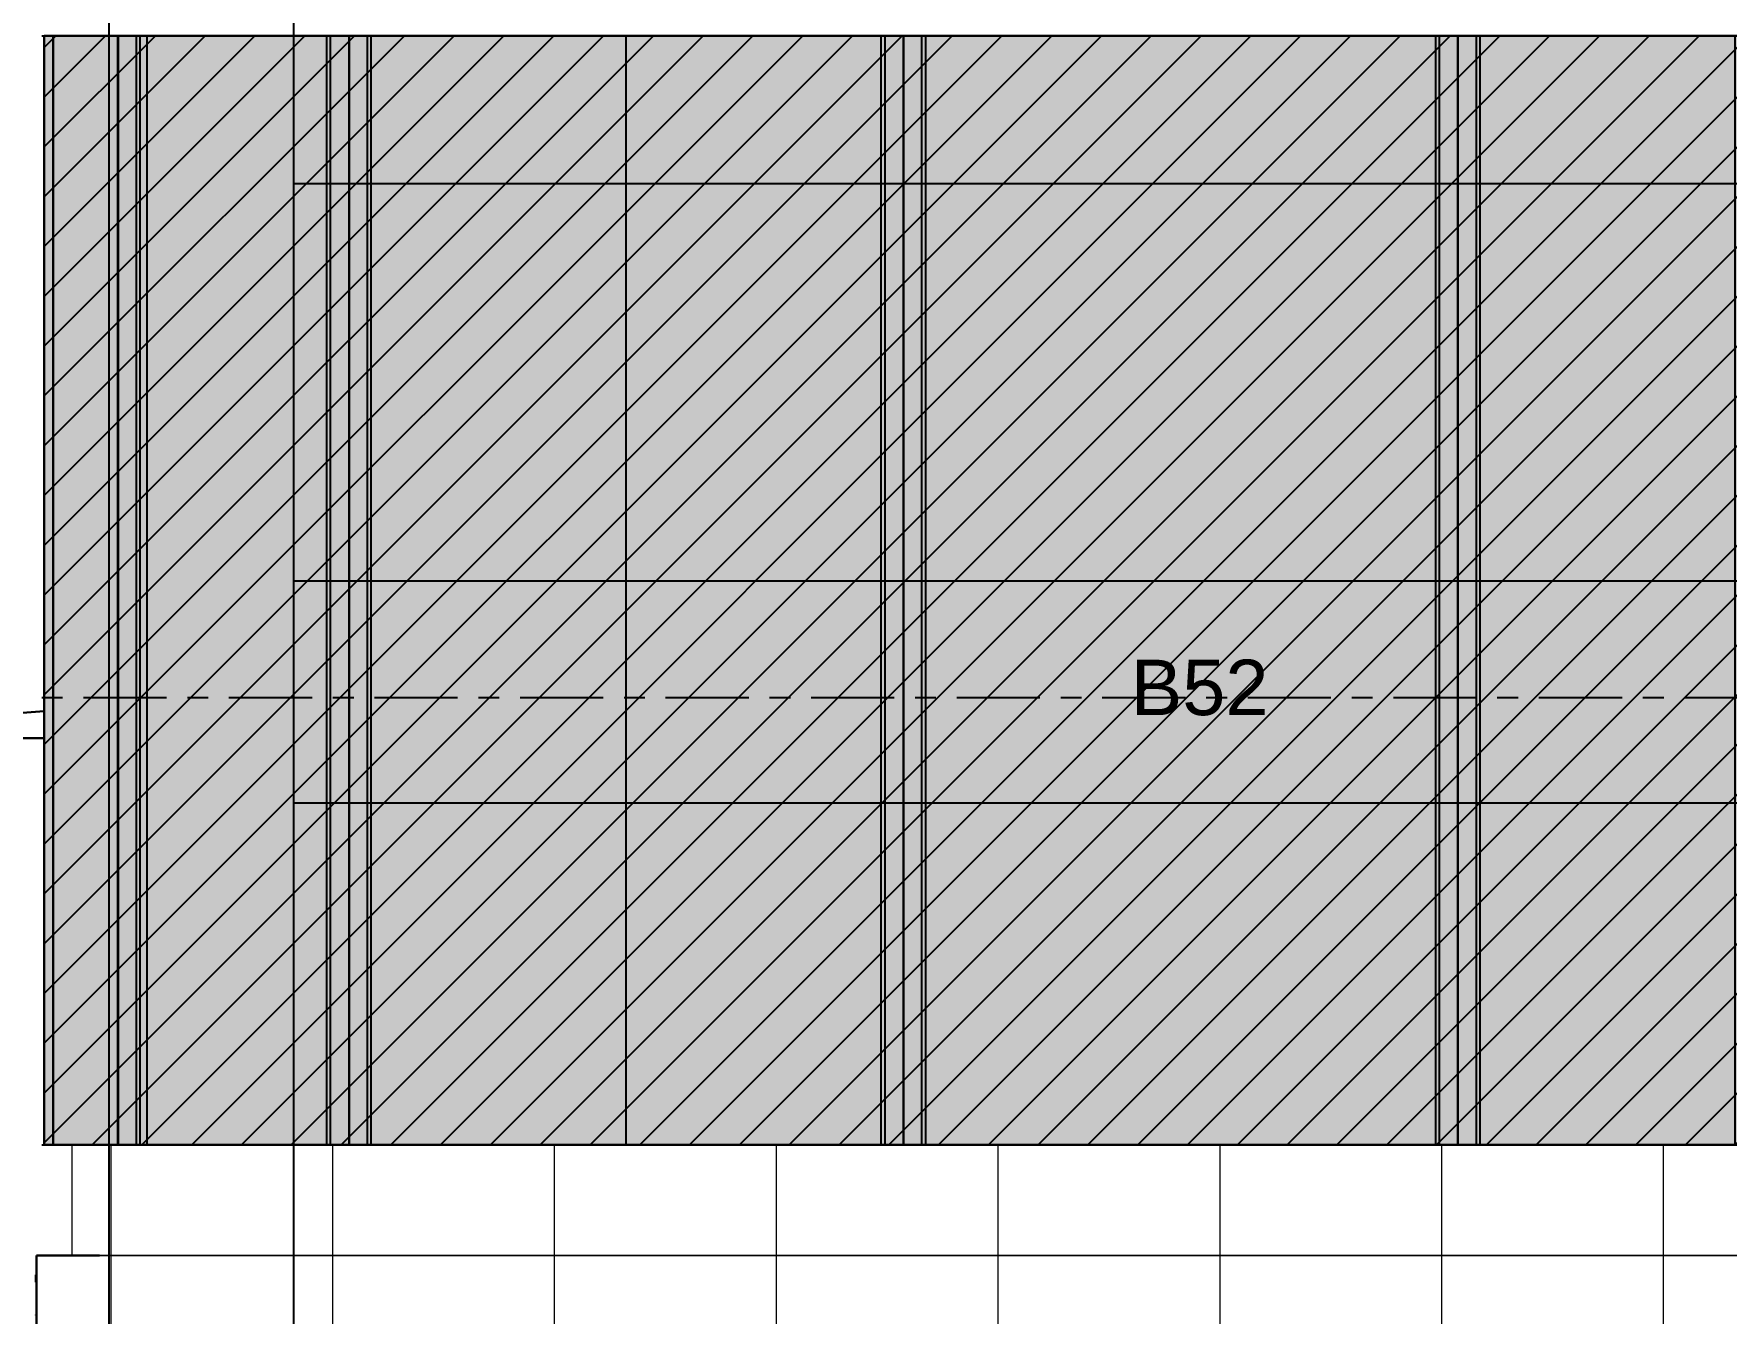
# Model space of a CAD drawing. Header units: millimetres. Extents: x 2519235 to 7246330, y 25937 to 201821.
# Drawn here: x 2716291 to 2720869, y 30133 to 33594 of the extents above; entities that cross this region are included whole.
import ezdxf
from ezdxf.enums import TextEntityAlignment as Align

# ---------------------------------------------------------------- set-up
doc = ezdxf.new("R2010")
doc.units = ezdxf.units.MM
doc.set_wipeout_variables(frame=1)
doc.linetypes.add('HIDDEN', pattern=[0.375, 0.25, -0.125])
doc.linetypes.add('TA_GL_000.90000', pattern=[2.475, 0.9, -0.225, 0.225, -0.225, 0.9])
for name, color, linetype in [('000 - 0_HIDE_OBJ_FRAMING_DEF_SUB_1', 7, 'Continuous'), ('000 - 0_SYM_DWG_GRIDLINE_MAIN_COLOR_251', 7, 'Continuous'), ('000 - CONCRETE_COL_HATCH_', 7, 'Continuous'), ('000 - CONCRETE_COL_WIPEOUT_', 7, 'Continuous'), ('000 - CONCRETE_PRECAST_CUT_COLOR_3', 7, 'Continuous'), ('000 - CONCRETE_PRECAST_HATCH_', 7, 'Continuous'), ('_Text-2', 7, 'Continuous'), ('_Wall-PRECAST-E1', 7, 'HIDDEN'), ('_งานโครงสร้าง', 7, 'Continuous'), ('A-GLAZ-CURT', 7, 'Continuous'), ('S-COLS-E', 7, 'Continuous')]:
    doc.layers.add(name, color=color, linetype=linetype)
for name, color, linetype, lineweight in [('A-DOOR-E', 7, 'Continuous', 35), ('E-ELEC-EQPM', 7, 'Continuous', 9), ('P-SANR-FIXT', 7, 'Continuous', 35)]:
    doc.layers.add(name, color=color, linetype=linetype, lineweight=lineweight)
doc.styles.add('Arial_5', font='arial.ttf', dxfattribs={"height": 3})
doc.styles.add('TA', font='', dxfattribs={"height": 4.5})
doc.styles.get('TA').set_extended_font_data('Cordia New')

# ---------------------------------------------------------------- blocks, each defined once
blk = doc.blocks.new('ACM_STR_COLN_Precast- Rectangular Column - 300x750-26657855-ENTRANCE 1 - ELEVATION 1')
at = {"layer": '000 - 0_HIDE_OBJ_FRAMING_DEF_SUB_1', "color": 7}
blk.add_line((2982917.7, 105290), (2982917.7, 102391.2), dxfattribs=at)
blk.add_line((2982917.7, 105290), (2982917.7, 102391.2), dxfattribs=at)
blk = doc.blocks.new('ACM_STR_COLN_Precast- Rectangular Column - 300x900-26776560-ENTRANCE 1 - ELEVATION 1')
at = {"layer": '000 - 0_HIDE_OBJ_FRAMING_DEF_SUB_1', "color": 7}
blk.add_line((2982917.7, 105290), (2982917.7, 102391.2), dxfattribs=at)
blk.add_line((2982917.7, 105290), (2982917.7, 102391.2), dxfattribs=at)
blk = doc.blocks.new('DPA_RF_LEDGE - Ledge-V101-ENTRANCE 1 - ELEVATION 1')
at = {"layer": '000 - 0_HIDE_OBJ_FRAMING_DEF_SUB_1', "color": 7}
for p, q in [((2982917.7, 103490), (2982917.7, 103390)), ((2982917.7, 103390), (2982917.7, 103490)), ((2982917.7, 103490), (2982917.7, 103390)), ((2982917.7, 103390), (2982917.7, 103490)), ((2982417.7, 103440), (2982717.7, 103462.5)), ((2982717.7, 103462.5), (2982417.7, 103440)), ((2982417.7, 103440), (2982717.7, 103462.5)), ((2982717.7, 103462.5), (2982417.7, 103440)), ((2982417.7, 103440), (2982717.7, 103462.5)), ((2982717.7, 103462.5), (2982417.7, 103440)), ((2982417.7, 103390), (2982417.7, 103440)), ((2982417.7, 103440), (2982417.7, 103390)), ((2982417.7, 103390), (2982417.7, 103440)), ((2982417.7, 103440), (2982417.7, 103390)), ((2982417.7, 103390), (2982417.7, 103440)), ((2982417.7, 103440), (2982417.7, 103390)), ((2982917.7, 103423), (2982917.7, 103398)), ((2982917.7, 103398), (2982917.7, 103423)), ((2982917.7, 103423), (2982917.7, 103398)), ((2982917.7, 103398), (2982917.7, 103423)), ((2982917.7, 103423), (2982917.7, 103398)), ((2982917.7, 103398), (2982917.7, 103423)), ((2982917.7, 103423), (2982917.7, 103398)), ((2982917.7, 103398), (2982917.7, 103423)), ((2982442.7, 103390), (2982417.7, 103390)), ((2982417.7, 103390), (2982442.7, 103390)), ((2982442.7, 103390), (2982417.7, 103390)), ((2982417.7, 103390), (2982442.7, 103390)), ((2982442.7, 103390), (2982417.7, 103390)), ((2982417.7, 103390), (2982442.7, 103390)), ((2982452.7, 103395), (2982442.7, 103395)), ((2982442.7, 103395), (2982442.7, 103390)), ((2982442.7, 103390), (2982442.7, 103395)), ((2982442.7, 103395), (2982452.7, 103395)), ((2982452.7, 103395), (2982442.7, 103395)), ((2982442.7, 103395), (2982442.7, 103390)), ((2982442.7, 103390), (2982442.7, 103395)), ((2982442.7, 103395), (2982452.7, 103395)), ((2982452.7, 103395), (2982442.7, 103395)), ((2982442.7, 103395), (2982442.7, 103390)), ((2982442.7, 103390), (2982442.7, 103395)), ((2982442.7, 103395), (2982452.7, 103395)), ((2982452.7, 103390), (2982452.7, 103395)), ((2982452.7, 103395), (2982452.7, 103390)), ((2982452.7, 103390), (2982452.7, 103395)), ((2982452.7, 103395), (2982452.7, 103390)), ((2982452.7, 103390), (2982452.7, 103395)), ((2982452.7, 103395), (2982452.7, 103390)), ((2982717.7, 103390), (2982452.7, 103390)), ((2982452.7, 103390), (2982717.7, 103390)), ((2982717.7, 103390), (2982452.7, 103390)), ((2982452.7, 103390), (2982717.7, 103390)), ((2982717.7, 103390), (2982452.7, 103390)), ((2982452.7, 103390), (2982717.7, 103390)), ((2982917.7, 103393), (2982917.7, 103390)), ((2982917.7, 103390), (2982917.7, 103393))]:
    blk.add_line(p, q, dxfattribs=at)
blk = doc.blocks.new('DPA_Curved type C_Right 2 - Curved Type C_Right 2-31238587-ENTRANCE 1 - ELEVATION 1')
at = {"layer": '000 - 0_HIDE_OBJ_FRAMING_DEF_SUB_1', "color": 7}
for p, q in [((2983542.7, 105290), (2982917.7, 105290)), ((2982917.7, 105290), (2982967.7, 105290)), ((2982917.7, 102290), (2982917.7, 105290)), ((2982917.7, 102290), (2982917.7, 105290)), ((2982967.7, 105290), (2982977.7, 105290)), ((2982967.7, 102290), (2982967.7, 105290)), ((2982967.7, 102290), (2982967.7, 105290)), ((2982977.7, 105290), (2982996.9, 105290)), ((2982977.7, 102290), (2982977.7, 105290)), ((2982996.9, 105290), (2983482.7, 105290)), ((2982996.9, 102290), (2982996.9, 105290)), ((2983482.7, 105290), (2983492.7, 105290)), ((2983482.7, 102290), (2983482.7, 105290)), ((2983492.7, 105290), (2983542.7, 105290)), ((2983492.7, 102290), (2983492.7, 105290)), ((2983492.7, 102290), (2983492.7, 105290)), ((2983542.7, 105290), (2983542.7, 102290)), ((2983542.7, 105290), (2983542.7, 102290)), ((2982967.7, 102290), (2982917.7, 102290)), ((2982917.7, 102290), (2983542.7, 102290)), ((2982977.7, 102290), (2982967.7, 102290)), ((2982996.9, 102290), (2982977.7, 102290)), ((2983482.7, 102290), (2982996.9, 102290)), ((2983492.7, 102290), (2983482.7, 102290)), ((2983542.7, 102290), (2983492.7, 102290))]:
    blk.add_line(p, q, dxfattribs=at)
blk = doc.blocks.new('DPA_Curved type B - Curved Type B-31237765-ENTRANCE 1 - ELEVATION 1')
at = {"layer": '000 - 0_HIDE_OBJ_FRAMING_DEF_SUB_1', "color": 7}
for p, q in [((2982727.7, 105290), (2982717.7, 105290)), ((2982717.7, 105290), (2982760.7, 105290)), ((2982760.7, 105290), (2982717.7, 105290)), ((2982717.7, 105290), (2982760.7, 105290)), ((2982760.7, 105290), (2982717.7, 105290)), ((2982717.7, 105290), (2982727.7, 105290)), ((2982717.7, 105290), (2982717.7, 103462.5)), ((2982717.7, 105290), (2982717.7, 103462.5)), ((2982717.7, 105290), (2982717.7, 103462.5)), ((2982767, 105290), (2982727.7, 105290)), ((2982727.7, 105290), (2982767, 105290)), ((2982760.9, 105290), (2982760.9, 105290)), ((2982760.9, 105290), (2982760.9, 105290)), ((2982917.7, 105290), (2982767.7, 105290)), ((2982767.7, 105290), (2982917.7, 105290)), ((2982917.7, 102391.2), (2982917.7, 105290)), ((2982917.7, 105290), (2982917.7, 102391.2)), ((2982717.7, 103390), (2982717.7, 102290)), ((2982717.7, 103390), (2982717.7, 102290)), ((2982717.7, 103390), (2982717.7, 102290)), ((2982727.7, 102290), (2982717.7, 102290)), ((2982717.7, 102290), (2982717.7, 102290)), ((2982717.7, 102290), (2982717.7, 102290)), ((2982717.7, 102290), (2982727.7, 102290)), ((2982767.7, 102290), (2982727.7, 102290)), ((2982727.7, 102290), (2982767.7, 102290)), ((2982914.7, 102290), (2982767.7, 102290)), ((2982767.7, 102290), (2982914.7, 102290))]:
    blk.add_line(p, q, dxfattribs=at)
blk = doc.blocks.new('DPA_Flat type A - Flat Type A-31215689-ENTRANCE 1 - ELEVATION 1')
at = {"layer": '000 - 0_HIDE_OBJ_FRAMING_DEF_SUB_1', "color": 7}
for p, q in [((2982717.7, 105290), (2982742.7, 105290)), ((2982717.7, 102290), (2982717.7, 105290)), ((2982742.7, 105290), (2982917.7, 105290)), ((2982742.7, 102290), (2982742.7, 105290)), ((2982742.7, 105290), (2982742.7, 102290)), ((2982917.7, 102290), (2982917.7, 105290)), ((2982742.7, 102290), (2982717.7, 102290)), ((2982917.7, 102290), (2982742.7, 102290))]:
    blk.add_line(p, q, dxfattribs=at)
blk = doc.blocks.new('ACM_TEST BOX - test box-V124-ENTRANCE 1 - ELEVATION 1')
at = {"layer": '000 - 0_HIDE_OBJ_FRAMING_DEF_SUB_1', "color": 7}
for p, q in [((2982697.7, 101990), (2982697.7, 101680)), ((2982697.7, 101680), (2982697.7, 101990)), ((2982697.7, 101990), (2982867.7, 101990)), ((2982867.7, 101990), (2982697.7, 101990)), ((2982695.7, 101937), (2982695.7, 101938.3)), ((2982695.7, 101938.3), (2982695.7, 101935.5)), ((2982697.7, 101938.3), (2982695.7, 101938.3)), ((2982697.7, 101938.3), (2982695.7, 101938.3)), ((2982695.7, 101935.5), (2982695.7, 101938)), ((2982695.7, 101938), (2982695.7, 101935.5)), ((2982695.7, 101935.5), (2982695.7, 101938)), ((2982695.7, 101938), (2982695.7, 101918.3)), ((2982695.7, 101935.5), (2982695.7, 101938)), ((2982695.7, 101938), (2982695.7, 101935.5)), ((2982695.7, 101938), (2982695.7, 101918.3)), ((2982695.7, 101929), (2982695.7, 101938)), ((2982695.7, 101938), (2982695.7, 101933)), ((2982695.7, 101932.9), (2982695.7, 101938)), ((2982695.7, 101938), (2982695.7, 101929)), ((2982697.7, 101938), (2982695.7, 101938)), ((2982697.7, 101938), (2982695.7, 101938)), ((2982697.7, 101938), (2982695.7, 101938)), ((2982697.7, 101938), (2982695.7, 101938)), ((2982697.7, 101938), (2982695.7, 101938)), ((2982697.7, 101938), (2982695.7, 101938)), ((2982697.7, 101938), (2982695.7, 101938)), ((2982697.7, 101938), (2982695.7, 101938)), ((2982697.7, 101938), (2982695.7, 101938)), ((2982697.7, 101938), (2982695.7, 101938)), ((2982697.7, 101938), (2982695.7, 101938)), ((2982697.7, 101938), (2982695.7, 101938)), ((2982695.7, 101935.5), (2982695.7, 101937.6)), ((2982695.7, 101937.6), (2982695.7, 101935.7)), ((2982695.7, 101935.6), (2982695.7, 101937.4)), ((2982695.7, 101933.4), (2982695.7, 101937)), ((2982695.7, 101934), (2982695.7, 101935.8)), ((2982695.7, 101935.7), (2982695.7, 101932.9)), ((2982695.7, 101933.1), (2982695.7, 101935.6)), ((2982695.7, 101918.3), (2982695.7, 101935.5)), ((2982695.7, 101935.5), (2982695.7, 101918.3)), ((2982695.7, 101929.7), (2982695.7, 101935.5)), ((2982695.7, 101932.4), (2982695.7, 101935.5)), ((2982695.7, 101918.3), (2982695.7, 101935.5)), ((2982695.7, 101935.5), (2982695.7, 101918.3)), ((2982695.7, 101930), (2982695.7, 101935.5)), ((2982695.7, 101935.5), (2982695.7, 101927.9)), ((2982695.7, 101932.9), (2982695.7, 101935)), ((2982695.7, 101935), (2982695.7, 101932.4)), ((2982695.7, 101934.9), (2982695.7, 101932.2)), ((2982695.7, 101934.3), (2982695.7, 101932.7)), ((2982695.7, 101927.9), (2982695.7, 101934)), ((2982695.7, 101928.1), (2982695.7, 101933.4)), ((2982695.7, 101930.8), (2982695.7, 101933.1)), ((2982695.7, 101933), (2982695.7, 101931)), ((2982695.7, 101931.2), (2982695.7, 101932.9)), ((2982695.7, 101932.9), (2982695.7, 101930.4)), ((2982695.7, 101931), (2982695.7, 101932.9)), ((2982695.7, 101932.7), (2982695.7, 101931.1)), ((2982695.7, 101932.2), (2982695.7, 101928.1)), ((2982695.7, 101929.9), (2982695.7, 101931.2)), ((2982695.7, 101929.1), (2982695.7, 101930.8)), ((2982695.7, 101930.4), (2982695.7, 101928.6)), ((2982695.7, 101928.6), (2982695.7, 101929.9)), ((2982695.7, 101927.2), (2982695.7, 101929.7)), ((2982695.7, 101927.2), (2982695.7, 101929.1)), ((2982695.7, 101918.3), (2982695.7, 101929)), ((2982695.7, 101929), (2982695.7, 101918.3)), ((2982697.7, 101929), (2982695.7, 101929)), ((2982697.7, 101929), (2982695.7, 101929)), ((2982695.7, 101926.6), (2982695.7, 101928.6)), ((2982695.7, 101928.6), (2982695.7, 101927.4)), ((2982695.7, 101928.1), (2982695.7, 101922.4)), ((2982695.7, 101922.8), (2982695.7, 101928.1)), ((2982695.7, 101922.4), (2982695.7, 101927.9)), ((2982695.7, 101927.9), (2982695.7, 101923)), ((2982695.7, 101920.8), (2982695.7, 101927.5)), ((2982695.7, 101920.8), (2982695.7, 101927.2)), ((2982695.7, 101924.2), (2982695.7, 101927.2)), ((2982695.7, 101925.3), (2982695.7, 101926.9)), ((2982695.7, 101926.9), (2982695.7, 101925.4)), ((2982695.7, 101923.8), (2982695.7, 101926.6)), ((2982695.7, 101926.1), (2982695.7, 101924.1)), ((2982695.7, 101925.4), (2982695.7, 101918.3)), ((2982695.7, 101925.3), (2982695.7, 101923.8)), ((2982695.7, 101918.3), (2982695.7, 101925.3)), ((2982695.7, 101925.1), (2982695.7, 101921.3)), ((2982695.7, 101922.6), (2982695.7, 101925.1)), ((2982695.7, 101921.5), (2982695.7, 101924.2)), ((2982695.7, 101924.1), (2982695.7, 101921.4)), ((2982695.7, 101920.9), (2982695.7, 101923.8)), ((2982695.7, 101923.8), (2982695.7, 101922.1)), ((2982695.7, 101923), (2982695.7, 101919.3)), ((2982695.7, 101919.2), (2982695.7, 101922.8)), ((2982695.7, 101921), (2982695.7, 101922.6)), ((2982695.7, 101922.4), (2982695.7, 101920.4)), ((2982695.7, 101920.4), (2982695.7, 101922.4)), ((2982695.7, 101922.1), (2982695.7, 101920.9)), ((2982695.7, 101919.6), (2982695.7, 101921.5)), ((2982695.7, 101921.3), (2982695.7, 101918.8)), ((2982695.7, 101918.8), (2982695.7, 101920.9)), ((2982695.7, 101918.3), (2982695.7, 101920.8)), ((2982695.7, 101919.3), (2982695.7, 101918)), ((2982695.7, 101918), (2982695.7, 101919.2)), ((2982695.7, 101918.3), (2982697.7, 101918.3)), ((2982697.7, 101918.3), (2982695.7, 101918.3)), ((2982695.7, 101918.3), (2982697.7, 101918.3)), ((2982697.7, 101918.3), (2982695.7, 101918.3)), ((2982695.7, 101918.3), (2982697.7, 101918.3)), ((2982697.7, 101918.3), (2982695.7, 101918.3)), ((2982695.7, 101918.3), (2982697.7, 101918.3)), ((2982697.7, 101918.3), (2982695.7, 101918.3)), ((2982695.7, 101918.3), (2982697.7, 101918.3)), ((2982697.7, 101918.3), (2982695.7, 101918.3)), ((2982697.7, 101918.3), (2982695.7, 101918.3)), ((2982697.7, 101918.3), (2982695.7, 101918.3)), ((2982697.7, 101918), (2982695.7, 101918)), ((2982697.7, 101918), (2982695.7, 101918)), ((2982697.7, 101935.5), (2982697.7, 101938.3)), ((2982697.7, 101938.3), (2982697.7, 101937)), ((2982697.7, 101935.5), (2982697.7, 101938)), ((2982697.7, 101938), (2982697.7, 101935.5)), ((2982697.7, 101918.3), (2982697.7, 101938)), ((2982697.7, 101938), (2982697.7, 101935.5)), ((2982697.7, 101935.5), (2982697.7, 101938)), ((2982697.7, 101938), (2982697.7, 101935.5)), ((2982697.7, 101918.3), (2982697.7, 101938)), ((2982697.7, 101929), (2982697.7, 101938)), ((2982697.7, 101938), (2982697.7, 101932.9)), ((2982697.7, 101933), (2982697.7, 101938)), ((2982697.7, 101938), (2982697.7, 101929)), ((2982697.7, 101935.7), (2982697.7, 101937.6)), ((2982697.7, 101937.6), (2982697.7, 101935.5)), ((2982697.7, 101937.4), (2982697.7, 101935.6)), ((2982697.7, 101937), (2982697.7, 101933.4)), ((2982697.7, 101935.8), (2982697.7, 101934)), ((2982697.7, 101932.9), (2982697.7, 101935.7)), ((2982697.7, 101935.6), (2982697.7, 101933.1)), ((2982697.7, 101918.3), (2982697.7, 101935.5)), ((2982697.7, 101935.5), (2982697.7, 101918.3)), ((2982697.7, 101935.5), (2982697.7, 101929.7)), ((2982697.7, 101935.5), (2982697.7, 101932.4)), ((2982697.7, 101918.3), (2982697.7, 101935.5)), ((2982697.7, 101935.5), (2982697.7, 101918.3)), ((2982697.7, 101935.5), (2982697.7, 101930)), ((2982697.7, 101927.9), (2982697.7, 101935.5)), ((2982697.7, 101932.4), (2982697.7, 101935)), ((2982697.7, 101935), (2982697.7, 101932.9)), ((2982697.7, 101932.2), (2982697.7, 101934.9)), ((2982697.7, 101932.7), (2982697.7, 101934.3)), ((2982697.7, 101934), (2982697.7, 101927.9)), ((2982697.7, 101933.4), (2982697.7, 101928.1)), ((2982697.7, 101933.1), (2982697.7, 101930.8)), ((2982697.7, 101931), (2982697.7, 101933)), ((2982697.7, 101930.4), (2982697.7, 101932.9)), ((2982697.7, 101932.9), (2982697.7, 101931.2)), ((2982697.7, 101932.9), (2982697.7, 101931)), ((2982697.7, 101931.1), (2982697.7, 101932.7)), ((2982697.7, 101928.1), (2982697.7, 101932.2)), ((2982697.7, 101931.2), (2982697.7, 101929.9)), ((2982697.7, 101930.8), (2982697.7, 101929.1)), ((2982697.7, 101928.6), (2982697.7, 101930.4)), ((2982697.7, 101929.9), (2982697.7, 101928.6)), ((2982697.7, 101929.7), (2982697.7, 101927.2)), ((2982697.7, 101929.1), (2982697.7, 101927.2)), ((2982697.7, 101918.3), (2982697.7, 101929)), ((2982697.7, 101929), (2982697.7, 101918.3)), ((2982697.7, 101927.4), (2982697.7, 101928.6)), ((2982697.7, 101928.6), (2982697.7, 101926.6)), ((2982697.7, 101928.1), (2982697.7, 101922.8)), ((2982697.7, 101922.4), (2982697.7, 101928.1)), ((2982697.7, 101923), (2982697.7, 101927.9)), ((2982697.7, 101927.9), (2982697.7, 101922.4)), ((2982697.7, 101927.5), (2982697.7, 101920.8)), ((2982697.7, 101927.2), (2982697.7, 101920.8)), ((2982697.7, 101927.2), (2982697.7, 101924.2)), ((2982697.7, 101925.4), (2982697.7, 101926.9)), ((2982697.7, 101926.9), (2982697.7, 101925.3)), ((2982697.7, 101926.6), (2982697.7, 101923.8)), ((2982697.7, 101924.1), (2982697.7, 101926.1)), ((2982697.7, 101918.3), (2982697.7, 101925.4)), ((2982697.7, 101923.8), (2982697.7, 101925.3)), ((2982697.7, 101925.3), (2982697.7, 101918.3)), ((2982697.7, 101925.1), (2982697.7, 101922.6)), ((2982697.7, 101921.3), (2982697.7, 101925.1)), ((2982697.7, 101924.2), (2982697.7, 101921.5)), ((2982697.7, 101921.4), (2982697.7, 101924.1)), ((2982697.7, 101922.1), (2982697.7, 101923.8)), ((2982697.7, 101923.8), (2982697.7, 101920.9)), ((2982697.7, 101919.3), (2982697.7, 101923)), ((2982697.7, 101922.8), (2982697.7, 101919.2)), ((2982697.7, 101922.6), (2982697.7, 101921)), ((2982697.7, 101922.4), (2982697.7, 101920.4)), ((2982697.7, 101920.4), (2982697.7, 101922.4)), ((2982697.7, 101920.9), (2982697.7, 101922.1)), ((2982697.7, 101921.5), (2982697.7, 101919.6)), ((2982697.7, 101918.8), (2982697.7, 101921.3)), ((2982697.7, 101920.9), (2982697.7, 101918.8)), ((2982697.7, 101920.8), (2982697.7, 101918.3)), ((2982697.7, 101918), (2982697.7, 101919.3)), ((2982697.7, 101919.2), (2982697.7, 101918)), ((2982697.7, 101837.8), (2982695.7, 101837.8)), ((2982697.7, 101835.9), (2982695.7, 101835.9)), ((2982695.7, 101830), (2982695.7, 101828.5)), ((2982695.7, 101828.5), (2982695.7, 101830)), ((2982695.7, 101830), (2982697.7, 101830)), ((2982697.7, 101830), (2982695.7, 101830)), ((2982695.7, 101829.3), (2982695.7, 101829.3)), ((2982695.7, 101829.3), (2982695.7, 101829.3)), ((2982695.7, 101829.3), (2982695.7, 101829.3)), ((2982695.7, 101829.3), (2982695.7, 101829.3)), ((2982695.7, 101829.3), (2982695.7, 101829.3)), ((2982695.7, 101829.3), (2982695.7, 101829.3)), ((2982697.7, 101828.5), (2982695.7, 101828.5)), ((2982697.7, 101828.5), (2982695.7, 101828.5)), ((2982695.7, 101822.8), (2982697.7, 101822.8)), ((2982695.7, 101820.8), (2982697.7, 101820.8)), ((2982697.7, 101829.3), (2982697.7, 101836.7)), ((2982697.7, 101836.7), (2982697.7, 101829.3)), ((2982697.7, 101829.3), (2982697.7, 101835.9)), ((2982697.7, 101835.9), (2982697.7, 101829.3)), ((2982697.7, 101829.3), (2982697.7, 101834)), ((2982697.7, 101834), (2982697.7, 101829.3)), ((2982697.7, 101830), (2982697.7, 101828.5)), ((2982697.7, 101828.5), (2982697.7, 101830)), ((2982697.7, 101829.3), (2982697.7, 101822)), ((2982697.7, 101822), (2982697.7, 101829.3)), ((2982697.7, 101829.3), (2982697.7, 101822.8)), ((2982697.7, 101822.8), (2982697.7, 101829.3)), ((2982697.7, 101829.3), (2982697.7, 101824.7)), ((2982697.7, 101824.7), (2982697.7, 101829.3)), ((2982742.7, 101680), (2982697.7, 101680)), ((2982742.7, 101680), (2982697.7, 101680))]:
    blk.add_line(p, q, dxfattribs=at)
blk = doc.blocks.new('DPA_Curved type C_Right - Curved Type C_Right-28922442-ENTRANCE 1 - ELEVATION 1')
at = {"layer": '000 - 0_HIDE_OBJ_FRAMING_DEF_SUB_1', "color": 7}
for p, q in [((2982717.7, 105290), (2982760.8, 105290)), ((2982760.8, 105290), (2982717.7, 105290)), ((2982717.7, 105290), (2982760.1, 105290)), ((2982760.1, 105290), (2982717.7, 105290)), ((2982717.7, 105290), (2982727.7, 105290)), ((2982717.7, 105290), (2982717.7, 102290)), ((2982717.7, 105290), (2982717.7, 102290)), ((2982717.7, 105290), (2982717.7, 102290)), ((2982727.7, 105290), (2982767, 105290)), ((2982761.1, 105290), (2982761.1, 105290)), ((2982761.2, 105290), (2982761.2, 105290)), ((2982767.7, 105290), (2982917.7, 105290)), ((2982917.7, 105290), (2982917.7, 102290)), ((2982727.7, 102290), (2982717.7, 102290)), ((2982717.7, 102290), (2982717.7, 102290)), ((2982717.7, 102290), (2982717.7, 102290)), ((2982767.7, 102290), (2982727.7, 102290)), ((2982917.7, 102290), (2982767.7, 102290))]:
    blk.add_line(p, q, dxfattribs=at)
blk = doc.blocks.new('DPA_Curved type A - Curved Type A-V38-ENTRANCE 1 - ELEVATION 1')
at = {"layer": '000 - 0_HIDE_OBJ_FRAMING_DEF_SUB_1', "color": 7}
for p, q in [((2982727.7, 105290), (2982717.7, 105290)), ((2982717.7, 105290), (2982760.7, 105290)), ((2982760.7, 105290), (2982717.7, 105290)), ((2982717.7, 105290), (2982727.7, 105290)), ((2982717.7, 105290), (2982717.7, 103462.5)), ((2982717.7, 105290), (2982717.7, 103462.5)), ((2982767, 105290), (2982727.7, 105290)), ((2982727.7, 105290), (2982767, 105290)), ((2982760.9, 105290), (2982760.9, 105290)), ((2982767.7, 105290), (2982917.7, 105290)), ((2982917.7, 105290), (2982767.7, 105290)), ((2982917.7, 105290), (2982917.7, 102391.2)), ((2982917.7, 105290), (2982917.7, 102391.2)), ((2982717.7, 103390), (2982717.7, 102290)), ((2982717.7, 103390), (2982717.7, 102290)), ((2982727.7, 102290), (2982717.7, 102290)), ((2982717.7, 102290), (2982717.7, 102290)), ((2982717.7, 102290), (2982727.7, 102290)), ((2982767.7, 102290), (2982727.7, 102290)), ((2982727.7, 102290), (2982767.7, 102290)), ((2982767.7, 102290), (2982914.7, 102290)), ((2982914.7, 102290), (2982767.7, 102290))]:
    blk.add_line(p, q, dxfattribs=at)
blk = doc.blocks.new('DPA_Curved type B - Curved Type B-V49-ENTRANCE 1 - ELEVATION 1')
at = {"layer": '000 - 0_HIDE_OBJ_FRAMING_DEF_SUB_1', "color": 7}
for p, q in [((2986542.7, 105290), (2986592.7, 105290)), ((2988042.7, 105290), (2986542.7, 105290)), ((2986542.7, 105290), (2986542.7, 102290)), ((2986542.7, 102290), (2986542.7, 105290)), ((2986592.7, 105290), (2986602.7, 105290)), ((2986592.7, 102290), (2986592.7, 105290)), ((2986592.7, 102290), (2986592.7, 105290)), ((2986602.7, 105290), (2987292.7, 105290)), ((2986602.7, 102290), (2986602.7, 105290)), ((2987292.7, 105290), (2987982.7, 105290)), ((2987292.7, 102290), (2987292.7, 105290)), ((2987982.7, 105290), (2987992.7, 105290)), ((2987982.7, 102290), (2987982.7, 105290)), ((2987992.7, 105290), (2988042.7, 105290)), ((2987992.7, 102290), (2987992.7, 105290)), ((2987992.7, 102290), (2987992.7, 105290)), ((2988042.7, 105290), (2988042.7, 102290)), ((2988042.7, 102290), (2988042.7, 105290)), ((2986542.7, 102290), (2988042.7, 102290)), ((2986592.7, 102290), (2986542.7, 102290)), ((2986602.7, 102290), (2986592.7, 102290)), ((2987292.7, 102290), (2986602.7, 102290)), ((2987982.7, 102290), (2987292.7, 102290)), ((2987992.7, 102290), (2987982.7, 102290)), ((2988042.7, 102290), (2987992.7, 102290))]:
    blk.add_line(p, q, dxfattribs=at)
blk = doc.blocks.new('DPA_Curved type A - Curved Type A-V48-ENTRANCE 1 - ELEVATION 1')
at = {"layer": '000 - 0_HIDE_OBJ_FRAMING_DEF_SUB_1', "color": 7}
for p, q in [((2989542.7, 105290), (2988042.7, 105290)), ((2988042.7, 105290), (2988092.7, 105290)), ((2988042.7, 102290), (2988042.7, 105290)), ((2988042.7, 102290), (2988042.7, 105290)), ((2988092.7, 105290), (2988102.7, 105290)), ((2988092.7, 102290), (2988092.7, 105290)), ((2988092.7, 102290), (2988092.7, 105290)), ((2988102.7, 105290), (2989482.7, 105290)), ((2988102.7, 102290), (2988102.7, 105290)), ((2989482.7, 105290), (2989492.7, 105290)), ((2989482.7, 102290), (2989482.7, 105290)), ((2989492.7, 105290), (2989542.7, 105290)), ((2989492.7, 102290), (2989492.7, 105290)), ((2989492.7, 102290), (2989492.7, 105290)), ((2989542.7, 105290), (2989542.7, 102290)), ((2989542.7, 102290), (2989542.7, 105290)), ((2988092.7, 102290), (2988042.7, 102290)), ((2988042.7, 102290), (2989542.7, 102290)), ((2988102.7, 102290), (2988092.7, 102290)), ((2989482.7, 102290), (2988102.7, 102290)), ((2989492.7, 102290), (2989482.7, 102290)), ((2989542.7, 102290), (2989492.7, 102290))]:
    blk.add_line(p, q, dxfattribs=at)
blk = doc.blocks.new('DPA_Curved type B - Curved Type B-V50-ENTRANCE 1 - ELEVATION 1')
at = {"layer": '000 - 0_HIDE_OBJ_FRAMING_DEF_SUB_1', "color": 7}
for p, q in [((2983542.7, 105290), (2983592.7, 105290)), ((2985042.7, 105290), (2983542.7, 105290)), ((2983542.7, 105290), (2983542.7, 102290)), ((2983542.7, 102290), (2983542.7, 105290)), ((2983592.7, 105290), (2983602.7, 105290)), ((2983592.7, 102290), (2983592.7, 105290)), ((2983592.7, 102290), (2983592.7, 105290)), ((2983602.7, 105290), (2984292.7, 105290)), ((2983602.7, 102290), (2983602.7, 105290)), ((2984292.7, 105290), (2984982.7, 105290)), ((2984292.7, 102290), (2984292.7, 105290)), ((2984982.7, 105290), (2984992.7, 105290)), ((2984982.7, 102290), (2984982.7, 105290)), ((2984992.7, 105290), (2985042.7, 105290)), ((2984992.7, 102290), (2984992.7, 105290)), ((2984992.7, 102290), (2984992.7, 105290)), ((2985042.7, 105290), (2985042.7, 102290)), ((2985042.7, 102290), (2985042.7, 105290)), ((2983542.7, 102290), (2985042.7, 102290)), ((2983592.7, 102290), (2983542.7, 102290)), ((2983602.7, 102290), (2983592.7, 102290)), ((2984292.7, 102290), (2983602.7, 102290)), ((2984982.7, 102290), (2984292.7, 102290)), ((2984992.7, 102290), (2984982.7, 102290)), ((2985042.7, 102290), (2984992.7, 102290))]:
    blk.add_line(p, q, dxfattribs=at)
blk = doc.blocks.new('DPA_Curved type A - Curved Type A-31239851-ENTRANCE 1 - ELEVATION 1')
at = {"layer": '000 - 0_HIDE_OBJ_FRAMING_DEF_SUB_1', "color": 7}
for p, q in [((2982727.7, 105290), (2982717.7, 105290)), ((2982717.7, 105290), (2982760.7, 105290)), ((2982760.7, 105290), (2982717.7, 105290)), ((2982717.7, 105290), (2982727.7, 105290)), ((2982717.7, 105290), (2982717.7, 103490)), ((2982717.7, 105290), (2982717.7, 103490)), ((2982767, 105290), (2982727.7, 105290)), ((2982727.7, 105290), (2982767, 105290)), ((2982760.9, 105290), (2982760.9, 105290)), ((2982767.7, 105290), (2982917.7, 105290)), ((2982917.7, 105290), (2982767.7, 105290)), ((2982917.7, 105290), (2982917.7, 103490)), ((2982917.7, 105290), (2982917.7, 103490))]:
    blk.add_line(p, q, dxfattribs=at)
blk = doc.blocks.new('DPA_Curved type C_Left - Curved Type C_Left-31496685-ENTRANCE 1 - ELEVATION 1')
at = {"layer": '000 - 0_HIDE_OBJ_FRAMING_DEF_SUB_1', "color": 7}
for p, q in [((2982727.7, 105290), (2982717.7, 105290)), ((2982717.7, 105290), (2982760.1, 105290)), ((2982760.1, 105290), (2982717.7, 105290)), ((2982717.7, 105290), (2982760.8, 105290)), ((2982760.8, 105290), (2982717.7, 105290)), ((2982717.7, 105290), (2982727.7, 105290)), ((2982717.7, 105290), (2982717.7, 103462.5)), ((2982717.7, 105290), (2982717.7, 103462.5)), ((2982717.7, 105290), (2982717.7, 103462.5)), ((2982767, 105290), (2982727.7, 105290)), ((2982727.7, 105290), (2982767, 105290)), ((2982761.1, 105290), (2982761.1, 105290)), ((2982761.2, 105290), (2982761.2, 105290)), ((2982917.7, 105290), (2982767.7, 105290)), ((2982767.7, 105290), (2982917.7, 105290)), ((2982917.7, 102391.2), (2982917.7, 105290)), ((2982917.7, 105290), (2982917.7, 102391.2)), ((2982717.7, 103390), (2982717.7, 102290)), ((2982717.7, 103390), (2982717.7, 102290)), ((2982717.7, 103390), (2982717.7, 102290)), ((2982727.7, 102290), (2982717.7, 102290)), ((2982717.7, 102290), (2982717.7, 102290)), ((2982717.7, 102290), (2982717.7, 102290)), ((2982717.7, 102290), (2982727.7, 102290)), ((2982767.7, 102290), (2982727.7, 102290)), ((2982727.7, 102290), (2982767.7, 102290)), ((2982914.7, 102290), (2982767.7, 102290)), ((2982767.7, 102290), (2982914.7, 102290))]:
    blk.add_line(p, q, dxfattribs=at)
blk = doc.blocks.new('DPA_Curved type C_Right - Curved Type C_Right-28925060-ENTRANCE 1 - ELEVATION 1')
at = {"layer": '000 - 0_HIDE_OBJ_FRAMING_DEF_SUB_1', "color": 7}
for p, q in [((2982727.7, 105290), (2982717.7, 105290)), ((2982717.7, 105290), (2982760.8, 105290)), ((2982760.8, 105290), (2982717.7, 105290)), ((2982717.7, 105290), (2982760.1, 105290)), ((2982760.1, 105290), (2982717.7, 105290)), ((2982717.7, 105290), (2982727.7, 105290)), ((2982717.7, 105290), (2982717.7, 103462.5)), ((2982717.7, 105290), (2982717.7, 103462.5)), ((2982717.7, 105290), (2982717.7, 103462.5)), ((2982767, 105290), (2982727.7, 105290)), ((2982727.7, 105290), (2982767, 105290)), ((2982761.1, 105290), (2982761.1, 105290)), ((2982761.2, 105290), (2982761.2, 105290)), ((2982767.7, 105290), (2982917.7, 105290)), ((2982917.7, 105290), (2982767.7, 105290)), ((2982917.7, 105290), (2982917.7, 102391.2)), ((2982917.7, 105290), (2982917.7, 102391.2)), ((2982717.7, 103390), (2982717.7, 102290)), ((2982717.7, 103390), (2982717.7, 102290)), ((2982717.7, 103390), (2982717.7, 102290)), ((2982727.7, 102290), (2982717.7, 102290)), ((2982717.7, 102290), (2982717.7, 102290)), ((2982717.7, 102290), (2982717.7, 102290)), ((2982717.7, 102290), (2982727.7, 102290)), ((2982767.7, 102290), (2982727.7, 102290)), ((2982727.7, 102290), (2982767.7, 102290)), ((2982767.7, 102290), (2982914.7, 102290)), ((2982914.7, 102290), (2982767.7, 102290))]:
    blk.add_line(p, q, dxfattribs=at)
blk = doc.blocks.new('DPA_Flat type A - Flat Type A-34221842-ENTRANCE 1 - ELEVATION 1')
at = {"layer": '000 - 0_HIDE_OBJ_FRAMING_DEF_SUB_1', "color": 7}
for p, q in [((2982767.7, 105290), (2982917.7, 105290)), ((2982792.7, 105290), (2982767.7, 105290)), ((2982917.7, 105290), (2982792.7, 105290)), ((2982767.7, 102290), (2982792.7, 102290)), ((2982914.7, 102290), (2982767.7, 102290)), ((2982792.7, 102290), (2982914.7, 102290))]:
    blk.add_line(p, q, dxfattribs=at)
blk = doc.blocks.new('DPA_Curved type B - Curved Type B-V3-ENTRANCE 1 - ELEVATION 1')
at = {"layer": '000 - 0_HIDE_OBJ_FRAMING_DEF_SUB_1', "color": 7}
for p, q in [((2982727.7, 105290), (2982717.7, 105290)), ((2982717.7, 105290), (2982760.7, 105290)), ((2982760.7, 105290), (2982717.7, 105290)), ((2982717.7, 105290), (2982760.7, 105290)), ((2982760.7, 105290), (2982717.7, 105290)), ((2982717.7, 105290), (2982727.7, 105290)), ((2982717.7, 105290), (2982717.7, 103462.5)), ((2982717.7, 105290), (2982717.7, 103462.5)), ((2982717.7, 105290), (2982717.7, 103462.5)), ((2982767, 105290), (2982727.7, 105290)), ((2982727.7, 105290), (2982767, 105290)), ((2982760.9, 105290), (2982760.9, 105290)), ((2982760.9, 105290), (2982760.9, 105290)), ((2982917.7, 105290), (2982767.7, 105290)), ((2982767.7, 105290), (2982917.7, 105290)), ((2982917.7, 102391.2), (2982917.7, 105290)), ((2982917.7, 105290), (2982917.7, 102391.2)), ((2982717.7, 103390), (2982717.7, 102290)), ((2982717.7, 103390), (2982717.7, 102290)), ((2982717.7, 103390), (2982717.7, 102290)), ((2982727.7, 102290), (2982717.7, 102290)), ((2982717.7, 102290), (2982717.7, 102290)), ((2982717.7, 102290), (2982717.7, 102290)), ((2982717.7, 102290), (2982727.7, 102290)), ((2982767.7, 102290), (2982727.7, 102290)), ((2982727.7, 102290), (2982767.7, 102290)), ((2982914.7, 102290), (2982767.7, 102290)), ((2982767.7, 102290), (2982914.7, 102290))]:
    blk.add_line(p, q, dxfattribs=at)
blk = doc.blocks.new('DPA_DR-SG-SW-MESH_Ent1_1500rfa - D37_1500x2150 mm-33969302-ENTRANCE 1 - ELEVATION 1')
at = {"layer": '000 - 0_HIDE_OBJ_FRAMING_DEF_SUB_1', "color": 7}
for p, q in [((2982917.7, 102289.9), (2982917.7, 103390)), ((2982917.7, 103390), (2982917.7, 102391.2)), ((2982917.7, 102391.2), (2982917.7, 103355)), ((2982917.7, 102289.9), (2982917.7, 103355))]:
    blk.add_line(p, q, dxfattribs=at)
blk = doc.blocks.new('W-1-PP17-ENT1_REV02_20260415-155428_PP17_ENT1_EX_ELE1')
at = {"layer": '000 - 0_HIDE_OBJ_FRAMING_DEF_SUB_1', "lineweight": 9}
h = blk.add_hatch(dxfattribs=at)
h.set_pattern_fill('FP_10', style=0, pattern_type=2)
h.set_pattern_definition([(90, (-17700.16, 101390), (-600, 4e-14), [])])
h.paths.add_polyline_path([(-18050.2, 101990), (5079.9, 101990), (5079.9, 102290), (-18050.2, 102290), (-18050.2, 102050.1)])
h = blk.add_hatch(dxfattribs=at)
h.set_pattern_fill('FP_3', style=0, pattern_type=2)
h.set_pattern_definition([(90, (-17700.16, 101300), (-600, 4e-14), [])])
h.paths.add_polyline_path([(-14272.3, 101190), (-14272.3, 101195), (-13677.3, 101195), (-13677.3, 101190), (-13672.1, 101190), (-13672.1, 101195), (-13077.1, 101195), (-13077.1, 101190), (-13072, 101190), (-13072, 101195), (-12477, 101195), (-12477, 101190), (-12471.8, 101190), (-12471.8, 101195), (-11876.8, 101195), (-11876.8, 101190), (-11871.7, 101190), (-11871.7, 101195), (-11276.7, 101195), (-11276.7, 101190), (-11271.5, 101190), (-11271.5, 101195), (-10676.5, 101195), (-10676.5, 101190), (-10671.4, 101190), (-10671.4, 101195), (-10076.4, 101195), (-10076.4, 101190), (-10071.2, 101190), (-10071.2, 101195), (-9476.2, 101195), (-9476.2, 101190), (-9471.1, 101190), (-9471.1, 101195), (-8876.1, 101195), (-8876.1, 101190), (-8870.9, 101190), (-8870.9, 101195), (-8275.9, 101195), (-8275.9, 101190), (-8270.7, 101190), (-8270.7, 101195), (-7675.7, 101195), (-7675.7, 101190), (-7670.6, 101190), (-7670.6, 101195), (-7075.6, 101195), (-7075.6, 101190), (-7070.4, 101190), (-7070.4, 101195), (-6475.4, 101195), (-6475.4, 101190), (-6470.3, 101190), (-6470.3, 101195), (-5875.3, 101195), (-5875.3, 101190), (-5870.1, 101190), (-5870.1, 101195), (-5275.1, 101195), (-5275.1, 101190), (-5270, 101190), (-5270, 101195), (-4675, 101195), (-4675, 101190), (-4669.8, 101190), (-4669.8, 101195), (-4074.8, 101195), (-4074.8, 101190), (-4069.7, 101190), (-4069.7, 101195), (-3474.7, 101195), (-3474.7, 101190), (-3469.5, 101190), (-3469.5, 101195), (-2874.5, 101195), (-2874.5, 101190), (-2869.4, 101190), (-2869.4, 101195), (-2274.4, 101195), (-2274.4, 101190), (-2269.2, 101190), (-2269.2, 101195), (-1674.2, 101195), (-1674.2, 101190), (-1669, 101190), (-1669, 101195), (-1074, 101195), (-1074, 101190), (-1068.9, 101190), (-1068.9, 101195), (-473.9, 101195), (-473.9, 101190), (-468.7, 101190), (-468.7, 101195), (126.3, 101195), (126.3, 101190), (131.4, 101190), (131.4, 101195), (726.4, 101195), (726.4, 101190), (731.6, 101190), (731.6, 101195), (1326.6, 101195), (1326.6, 101190), (1331.7, 101190), (1331.7, 101195), (1926.7, 101195), (1927, 101190), (1931.9, 101190), (1931.9, 101195), (2526.9, 101195), (2526.9, 101190), (2532, 101190), (2532, 101195), (3127, 101195), (3127, 101190), (3132.2, 101190), (3132.2, 101195), (3727.2, 101195), (3727.2, 101190), (3732.4, 101190), (3732.4, 101195), (4327.4, 101195), (4327.4, 101190), (4332.5, 101190), (4332.5, 101195), (4927.5, 101195), (4927.5, 101190), (4932.7, 101190), (4932.7, 101195), (5527.7, 101195), (5527.7, 101190), (5532.8, 101190), (5532.8, 101195), (6127.8, 101195), (6127.8, 101190), (6133, 101190), (6133, 101195), (6728, 101195), (6728, 101190), (6733.1, 101190), (6733.1, 101195), (6994.4, 101195), (6994.4, 101290), (-18050.2, 101290), (-18050.2, 101195), (-17878.4, 101195), (-17878.4, 101190), (-17873.2, 101190), (-17873.2, 101195), (-17278.2, 101195), (-17278.2, 101190), (-17273.1, 101190), (-17273.1, 101195), (-16678.1, 101195), (-16678.1, 101190), (-16672.9, 101190), (-16672.9, 101195), (-16077.9, 101195), (-16077.9, 101190), (-16072.8, 101190), (-16072.8, 101195), (-15477.8, 101195), (-15477.8, 101190), (-15472.6, 101190), (-15472.6, 101195), (-14877.6, 101195), (-14877.6, 101190), (-14872.5, 101190), (-14872.5, 101195), (-14277.5, 101195), (-14277.5, 101190)])
h.paths.add_polyline_path([(11534.4, 101190), (11534.4, 101195), (11556.3, 101195), (11556.3, 101290), (11510.1, 101289.7), (11510.1, 101195), (11529.2, 101195), (11529.2, 101190)])
h.paths.add_polyline_path([(7328.1, 101190), (7333.3, 101190), (7333.3, 101195), (7928.3, 101195), (7928.3, 101190), (7933.4, 101190), (7933.4, 101195), (8528.4, 101195), (8528.4, 101190), (8533.6, 101190), (8533.6, 101195), (9128.6, 101195), (9128.6, 101190), (9133.7, 101190), (9133.7, 101195), (9728.7, 101195), (9728.7, 101190), (9733.9, 101190), (9733.9, 101195), (10328.9, 101195), (10328.9, 101190), (10334.1, 101190), (10334.1, 101195), (10929.1, 101195), (10929.1, 101190), (10934.2, 101190), (10934.2, 101195), (11360.1, 101195), (11360.1, 101290), (7294.4, 101290), (7294.4, 101195), (7328.1, 101195)])
h.paths.add_polyline_path([(-13549.5, 101300), (11360.1, 101300), (11360.1, 101990), (7304.8, 101990), (7304.8, 101680), (7094.8, 101680), (7094.8, 101990), (-8932.7, 101990), (-8932.7, 101680), (-9142.7, 101680), (-9142.7, 101990), (-18050.2, 101990), (-18050.2, 101300), (-13550.2, 101300)])
h.paths.add_polyline_path([(11556.3, 101300), (11556.3, 101990), (11510.1, 101988.9), (11510.1, 101300)])
at = {"layer": '000 - 0_HIDE_OBJ_FRAMING_DEF_SUB_1', "color": 7, "lineweight": 9}
for p, q in [((-18025.2, 102391.2), (-18025.2, 105290)), ((-18025.2, 105290), (-18025.2, 103540)), ((-18025.2, 105290), (-18025.2, 103815)), ((-18025.2, 105265), (-18025.2, 104665)), ((-18025.2, 103815), (-18025.2, 102391.2)), ((-18025.2, 103815), (-18025.2, 103540)), ((-18025.2, 103540), (-18025.2, 102391.2)), ((-18025.2, 103390), (-18025.2, 102289.9)), ((-18025.2, 103215), (-18025.2, 102391.2)), ((-18150.2, 102290), (-18150.2, 101990)), ((-18150.2, 102290), (-18150.2, 101990)), ((-18150.2, 102290), (-18050.2, 102290)), ((-18150.2, 102290), (-18050.2, 102290)), ((-18050.2, 101990), (-18050.2, 102290)), ((-18050.2, 102290), (-18028.2, 102290)), ((-18050.2, 101990), (-18050.2, 102290)), ((-18050.2, 102290), (-10550.2, 102290)), ((-18050.2, 101878.5), (-18050.2, 102190)), ((-18050.2, 101990), (-18200.2, 101990)), ((-18200.2, 101990), (-18050.2, 101990)), ((-18050.2, 101990), (-18150.2, 101990)), ((-18150.2, 101990), (-18050.2, 101990)), ((-10550.2, 101990), (-18050.2, 101990)), ((-18050.2, 101878.5), (-18050.2, 101990)), ((-18050.2, 101195), (-18050.2, 101990)), ((-18050.2, 101990), (-10550.2, 101990))]:
    blk.add_line(p, q, dxfattribs=at)
at = {"layer": '000 - 0_HIDE_OBJ_FRAMING_DEF_SUB_1', "color": 7}
for p, q in [((-18025.2, 105290), (-18025.2, 103540)), ((-18025.2, 104665), (-18025.2, 105265)), ((-18025.1, 103215), (-18025.1, 103815)), ((-18025.2, 103540), (-18025.2, 102289.9))]:
    blk.add_line(p, q, dxfattribs=at)
at = {"layer": 'A-DOOR-E', "color": 7}
blk.add_blockref('DPA_DR-SG-SW-MESH_Ent1_1500rfa - D37_1500x2150 mm-33969302-ENTRANCE 1 - ELEVATION 1', (-3000942.9, 0), dxfattribs=at)
at = {"layer": 'A-GLAZ-CURT', "color": 7}
for name, p in [('DPA_Curved type B - Curved Type B-31237765-ENTRANCE 1 - ELEVATION 1', (-3000942.9, 0)), ('DPA_Flat type A - Flat Type A-31215689-ENTRANCE 1 - ELEVATION 1', (-3000942.9, 0)), ('DPA_Curved type B - Curved Type B-31237765-ENTRANCE 1 - ELEVATION 1', (-3000942.9, 0)), ('DPA_Curved type C_Right - Curved Type C_Right-28922442-ENTRANCE 1 - ELEVATION 1', (-3000942.9, 0)), ('DPA_Curved type A - Curved Type A-V38-ENTRANCE 1 - ELEVATION 1', (-3000942.9, 0)), ('DPA_Curved type A - Curved Type A-V38-ENTRANCE 1 - ELEVATION 1', (-3000942.9, 0)), ('DPA_Curved type A - Curved Type A-31239851-ENTRANCE 1 - ELEVATION 1', (-3000942.9, 0)), ('DPA_Curved type C_Left - Curved Type C_Left-31496685-ENTRANCE 1 - ELEVATION 1', (-3000942.9, 0)), ('DPA_Curved type A - Curved Type A-V38-ENTRANCE 1 - ELEVATION 1', (-3000942.9, 0)), ('DPA_Curved type A - Curved Type A-V38-ENTRANCE 1 - ELEVATION 1', (-3000942.9, 0)), ('DPA_Curved type C_Right - Curved Type C_Right-28925060-ENTRANCE 1 - ELEVATION 1', (-3000942.9, 0)), ('DPA_Curved type B - Curved Type B-V3-ENTRANCE 1 - ELEVATION 1', (-3000942.9, 0)), ('DPA_Flat type A - Flat Type A-34221842-ENTRANCE 1 - ELEVATION 1', (-3000942.9, 0)), ('DPA_Curved type C_Right 2 - Curved Type C_Right 2-31238587-ENTRANCE 1 - ELEVATION 1', (-3000942.9, 0)), ('DPA_Curved type B - Curved Type B-V50-ENTRANCE 1 - ELEVATION 1', (-3000942.9, 0)), ('DPA_Curved type A - Curved Type A-V48-ENTRANCE 1 - ELEVATION 1', (-3003942.9, 0)), ('DPA_Curved type B - Curved Type B-V49-ENTRANCE 1 - ELEVATION 1', (-3000942.9, 0))]:
    blk.add_blockref(name, p, dxfattribs=at)
at = {"layer": 'E-ELEC-EQPM', "color": 7}
blk.add_blockref('ACM_TEST BOX - test box-V124-ENTRANCE 1 - ELEVATION 1', (-3000942.9, 0), dxfattribs=at)
at = {"layer": 'P-SANR-FIXT', "color": 7}
blk.add_blockref('DPA_RF_LEDGE - Ledge-V101-ENTRANCE 1 - ELEVATION 1', (-3000942.9, 0), dxfattribs=at)
at = {"layer": 'S-COLS-E', "color": 7}
for name in ['ACM_STR_COLN_Precast- Rectangular Column - 300x750-26657855-ENTRANCE 1 - ELEVATION 1', 'ACM_STR_COLN_Precast- Rectangular Column - 300x900-26776560-ENTRANCE 1 - ELEVATION 1']:
    blk.add_blockref(name, (-3000942.9, 0), dxfattribs=at)
blk = doc.blocks.new('*U1067')
at = {"layer": '000 - 0_SYM_DWG_GRIDLINE_MAIN_COLOR_251', "color": 7, "linetype": 'ByBlock', "ltscale": 5}
blk.add_line((20, 0), (-878, 0), dxfattribs=at)
at = {"color": 7, "style": 'TA', "flags": 1}
blk.add_attdef('LOCATION', (6, -6), '', height=4.5, rotation=270, dxfattribs=at)
blk = doc.blocks.new('W-1-PP17-ENT1_REV02_20260415-160509_PP17_ENT1_ELE1_DIMS_1')
at = {"layer": '000 - 0_SYM_DWG_GRIDLINE_MAIN_COLOR_251', "color": 7, "linetype": 'TA_GL_000.90000', "xscale": 50, "yscale": 50, "zscale": 50, "rotation": 180}
for p in [(-24600, 105290), (-24600, 103500), (-24600, 102290)]:
    blk.add_blockref('*U1067', p, dxfattribs=at)
blk = doc.blocks.new('W-1-PP17-ENT1_REV02_20260415-160712_PP17_ENT1_SE_ELE1')
at = {"layer": '_Wall-PRECAST-E1', "color": 7}
for points in [[(-18225, 102290), (-18025, 102290), (-18025, 105290), (-18225, 105290)], [(-18025, 102290), (-17400, 102290), (-17400, 105290), (-18025, 105290)], [(-17400, 105290), (-15900, 105290), (-15900, 102290), (-17400, 102290)], [(-15900, 102290), (-14400, 102290), (-14400, 105290), (-15900, 105290)], [(-14400, 105290), (-12900, 105290), (-12900, 102290), (-14400, 102290)]]:
    blk.add_lwpolyline(points, close=True, dxfattribs=at)
at = {"layer": '_งานโครงสร้าง', "color": 7}
for p, q in [((-18050, 116340), (-18050, 100790)), ((-17550, 116340), (-17550, 100790))]:
    blk.add_line(p, q, dxfattribs=at)
at = {"layer": '_งานโครงสร้าง', "color": 7, "extrusion": (-1.22465e-16, 1, 0)}
for p, q in [((-17550, 103815), (-10550.2, 103815)), ((-17550, 103215), (-10550.2, 103215))]:
    blk.add_line(p, q, dxfattribs=at)
at = {"layer": '_งานโครงสร้าง', "color": 7}
blk.add_lwpolyline([(-10550, 105290), (-17550, 105290), (-17550, 104890), (-10550, 104890)], close=True, dxfattribs=at)
at = {"layer": '_Text-2', "color": 7, "style": 'Arial_5'}
blk.add_text('B52', height=150, dxfattribs=at).set_placement((-15099.4, 103527), align=Align.MIDDLE_CENTER)
blk = doc.blocks.new('*U1679')
at = {"layer": '000 - CONCRETE_COL_HATCH_'}
h = blk.add_hatch(dxfattribs=at)
h.set_pattern_fill('AR-CONC', scale=0.04)
h.set_pattern_definition([(50, (376950, -814206.8257), (7.28738676, -0.63756342), [0.762, -8.382]), (355, (376950, -814206.826), (-1.40973686, 7.64227381), [0.6096, -6.705623367]), (100.4514447, (376950.607, -814206.879), (5.877649884, 7.004710076), [0.64760035, -7.123609784]), (46.1842, (376950, -814204.794), (10.84316164, -1.68169312), [1.143, -12.573]), (96.6355576, (376950.904, -814204.934), (9.49616536, 9.89704498), [0.97140093, -10.68542433]), (351.1841512, (376950, -814204.794), (9.49616536, 9.89704498), [0.91439868, -10.05838928]), (21, (376951.016, -814205.3017), (6.06457565, -4.090607927), [0.762, -8.382]), (326, (376951.016, -814205.302), (2.472081134, 7.367518645), [0.6096, -6.7056]), (71.451445, (376951.5214, -814205.6426), (8.53665677, 3.276910755), [0.64760035, -7.123597504]), (37.5, (376950, -814206.8257), (0.12354413, 3.382201555), [0, -6.62432, 0, -6.8072, 0, -6.731]), (7.5, (376950, -814206.8257), (2.6727865, 4.007222993), [0, -3.88112, 0, -6.47192, 0, -2.5654]), (327.5, (376947.7343, -814206.8257), (5.423623807, -0.22914976), [0, -2.54, 0, -7.9248, 0, -10.5156]), (317.5, (376946.7183, -814206.8257), (5.925167255, 1.017059641), [0, -3.302, 0, -5.26288, 0, -7.4676])])
h.paths.add_polyline_path([(0, 0), (0, 3000), (5325, 3000), (5325, 14750), (8325, 14750), (8325, 0)])
blk = doc.blocks.new('A$Cad1447f0')
at = {"color": 7}
blk.add_blockref('*U1679', (-6825, -12000), dxfattribs=at)
at = {"layer": '000 - CONCRETE_PRECAST_HATCH_'}
h = blk.add_hatch(dxfattribs=at)
h.set_pattern_fill('ANSI31', scale=30)
h.paths.add_polyline_path([(-6825, -12000), (-6825, -9000), (-1500, -9000), (-1500, 2750), (1500, 2750), (1500, -12000)])
at = {"color": 7}
blk.add_lwpolyline([(-6825, -12000), (-6825, -9000), (-1500, -9000), (-1500, 2750), (1500, 2750), (1500, -12000)], close=True, dxfattribs=at)
at = {"layer": '000 - CONCRETE_PRECAST_CUT_COLOR_3', "color": 7}
for points in [[(-6825, -12000), (-6625, -12000), (-6625, -9000), (-6825, -9000)], [(-6625, -12000), (-6000, -12000), (-6000, -9000), (-6625, -9000)], [(-6000, -9000), (-4500, -9000), (-4500, -12000), (-6000, -12000)], [(-4500, -12000), (-3000, -12000), (-3000, -9000), (-4500, -9000)], [(-3000, -9000), (-1500, -9000), (-1500, -12000), (-3000, -12000)]]:
    blk.add_lwpolyline(points, close=True, dxfattribs=at)

msp = doc.modelspace()

# ---------------------------------------------------------------- block references
at = {"color": 7}
msp.add_blockref('W-1-PP17-ENT1_REV02_20260415-155428_PP17_ENT1_EX_ELE1', (2734544.161, -71700.906), dxfattribs=at)

# ---------------------------------------------------------------- next in the draw order: block references
for name in ['W-1-PP17-ENT1_REV02_20260415-160509_PP17_ENT1_ELE1_DIMS_1', 'W-1-PP17-ENT1_REV02_20260415-160712_PP17_ENT1_SE_ELE1']:
    msp.add_blockref(name, (2734544.161, -71700.906), dxfattribs=at)

# ---------------------------------------------------------------- next in the draw order: block references
msp.add_blockref('A$Cad1447f0', (2723144.143, 42589.094), dxfattribs=at)

doc.saveas('drawing.dxf')
